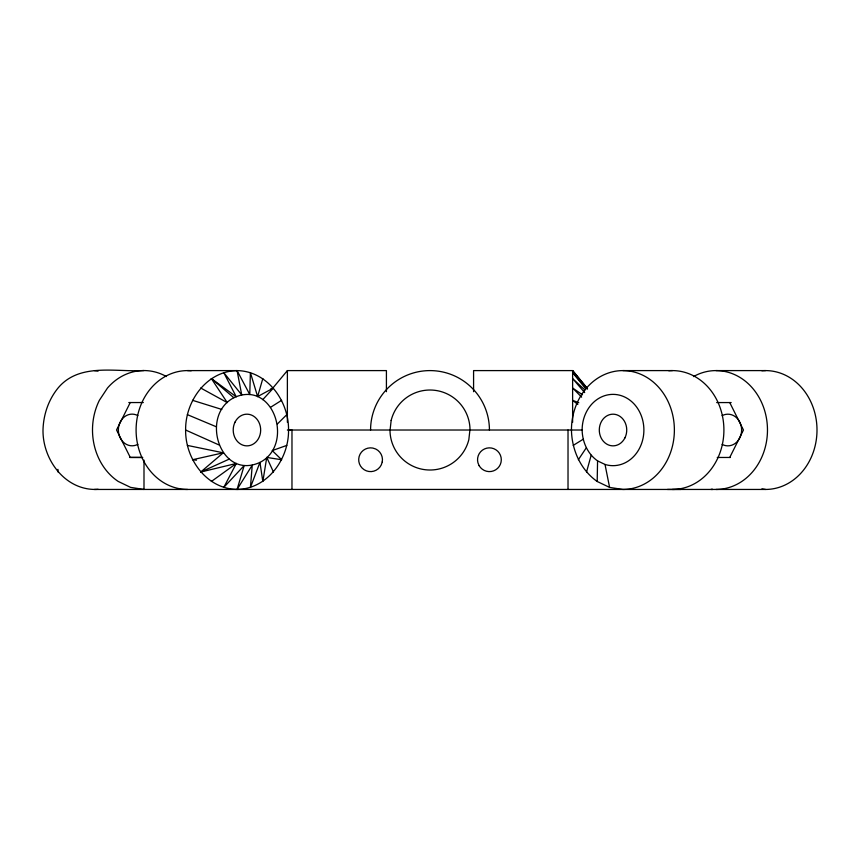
<?xml version="1.0" encoding="UTF-8"?>
<svg xmlns="http://www.w3.org/2000/svg" width="860" height="860" viewBox="0 0 860 860"><rect width="100%" height="100%" fill="white"/><g stroke="black" fill="none" stroke-linecap="round" stroke-linejoin="round"><path stroke-width="1.29" d="M143.996 460.132L143.996 489.447L130.602 487.383L118.228 481.439A59.426 51.46 90 0 1 99.394 400.265L107.532 387.957A59.426 51.46 90 0 1 166.421 376.54M291.97 489.437L291.981 430.011L288.541 430.021C288.949 458.788 267.589 489.007 237.08 489.437C206.572 488.985 185.222 458.81 185.62 430.021C185.222 401.244 206.572 371.068 237.08 370.596C267.578 371.068 288.938 401.233 288.541 430.021M597.184 481.482C580.64 469.829 571.803 449.963 571.448 430.021A59.426 51.46 -90 0 1 622.919 370.596A59.426 51.46 -90 0 1 674.38 430.021A59.426 51.46 -90 0 1 622.919 489.447L609.6 487.416L597.184 481.482L597.571 460.895C587.649 453.908 582.349 441.986 582.134 430.021A35.658 30.874 -90 0 1 615.706 394.504A35.658 30.874 -90 0 1 643.42 436.213A35.658 30.874 -90 0 1 605.021 464.454L597.571 460.895M286.799 445.405L272.233 450.597L281.661 459.735L266.761 457.434L262.837 481.492L259.946 462.4C294.625 444.824 273.824 379.292 234.017 397.642C199.412 415.315 220.085 480.708 259.946 462.4L250.432 487.426L252.238 465.163L237.08 489.437L244.186 465.529L223.761 487.426L236.328 463.465L200.692 472.043L223.267 452.812L187.373 445.405M586.531 472.033L591.175 455.23M262.741 399.674L273.469 388.01L257.624 396.567L262.816 378.561M130.247 402.534L116.541 429.978L130.279 457.423L142.749 457.466M729.742 457.466L743.459 430.021L729.742 402.566M578.35 459.735L586.273 447.845M272.523 388.44L287.38 370.596L386.419 370.596L386.419 391.687M277.382 423.98L286.788 414.649M211.356 481.492L236.328 463.465M270.685 407.221L281.65 400.308M573.212 445.394L583.188 439.245M200.692 472.043L229.19 459.132M270.975 388.688L273.469 388.01M223.267 452.812L192.511 459.735L196.488 460.186M143.921 370.552C115.337 372.229 79.27 362.576 58.072 388C48.397 399.889 43.409 414.767 43 430.021C42.602 458.799 63.962 488.974 94.46 489.447L765.54 489.447A59.426 51.46 -90 0 0 816.968 427.904A59.426 51.46 -90 0 0 761.874 370.746M187.566 370.596L237.08 370.596L249.766 394.514L250.4 372.627L257.624 396.567M622.919 370.596L672.434 370.596M716.014 370.596L765.54 370.596M128.806 402.555L143.319 402.534M716.67 402.566L731.172 402.566M287.38 430.021L582.134 430.021M129.602 457.445L142.094 457.445M717.261 457.466L730.398 457.466M711.618 489.426L712.532 489.426L710.93 489.426M667.467 489.447L680.851 489.437M94.46 370.596L98.094 371.144M761.906 488.888L765.54 489.447M192.511 400.308L221.794 409.435M578.812 402.77L572.62 400.308L577.834 404.49M187.373 414.649L216.258 426.753M185.62 430.021L218.967 444.942M200.692 388.01L227.266 402.609L211.356 378.561L236.274 396.825L223.761 372.627L241.714 394.88L237.08 370.596M233.855 397.75L211.356 378.561M582.521 394.815L572.62 388L581.618 397.169M584.886 389.978L572.62 378.55L584.682 392.601M587.262 388.903L572.62 372.616L585.821 388.881M583.811 385.097L585.542 387.011M266.761 457.434L273.469 472.033M605.021 464.454L609.6 487.416M57.932 469.366L58.072 472.033M572.62 422.325L572.62 370.596L473.581 370.596L473.581 391.687M568.019 430.021L568.019 489.447M287.38 370.596L287.38 422.325M187.566 489.447A59.426 51.46 90 0 1 136.127 427.904A59.426 51.46 90 0 1 191.221 370.746M668.779 370.746A59.426 51.46 90 0 1 723.873 427.904A59.426 51.46 90 0 1 672.434 489.447M693.515 376.572A59.426 51.46 -90 0 1 766.163 416.691A59.426 51.46 -90 0 1 716.014 489.447M722.099 415.66A15.845 13.728 -90 0 1 741.621 430.021A15.845 13.728 -90 0 1 722.099 444.373M137.879 444.33A15.845 13.728 -90 0 1 118.357 429.968A15.845 13.728 -90 0 1 137.879 415.606M98.126 489.297A59.426 51.46 -90 0 1 94.46 489.447M370.574 430.021A59.426 59.426 0 0 1 430 370.596A59.426 59.426 0 0 1 489.426 430.021M391.16 420.411L389.999 430.796A40.011 40.011 0 0 0 468.84 439.621L470.001 429.248A40.011 40.011 0 0 0 391.16 420.411M382.259 461.906L381.302 464.862A11.889 11.889 0 0 1 366.403 470.85A11.889 11.889 0 0 1 359.136 456.531A11.889 11.889 0 0 1 372.756 448.049L375.712 449.006A11.889 11.889 0 0 1 382.259 461.906M587.477 388.634L572.62 370.596L587.477 388.666M479.127 465.668L477.945 462.809A11.889 11.889 0 0 1 491.49 448.028A11.889 11.889 0 0 1 499.155 466.55A11.889 11.889 0 0 1 479.127 465.668M624.897 437.944A15.845 13.728 -90 0 0 613.008 414.176A15.845 13.728 -90 0 0 601.129 437.944A15.845 13.728 -90 0 0 624.897 437.944M235.049 422.099A15.845 13.728 89.9 0 0 246.949 445.867A15.845 13.728 89.9 0 0 258.828 422.099A15.845 13.728 89.9 0 0 235.049 422.099"/></g></svg>
